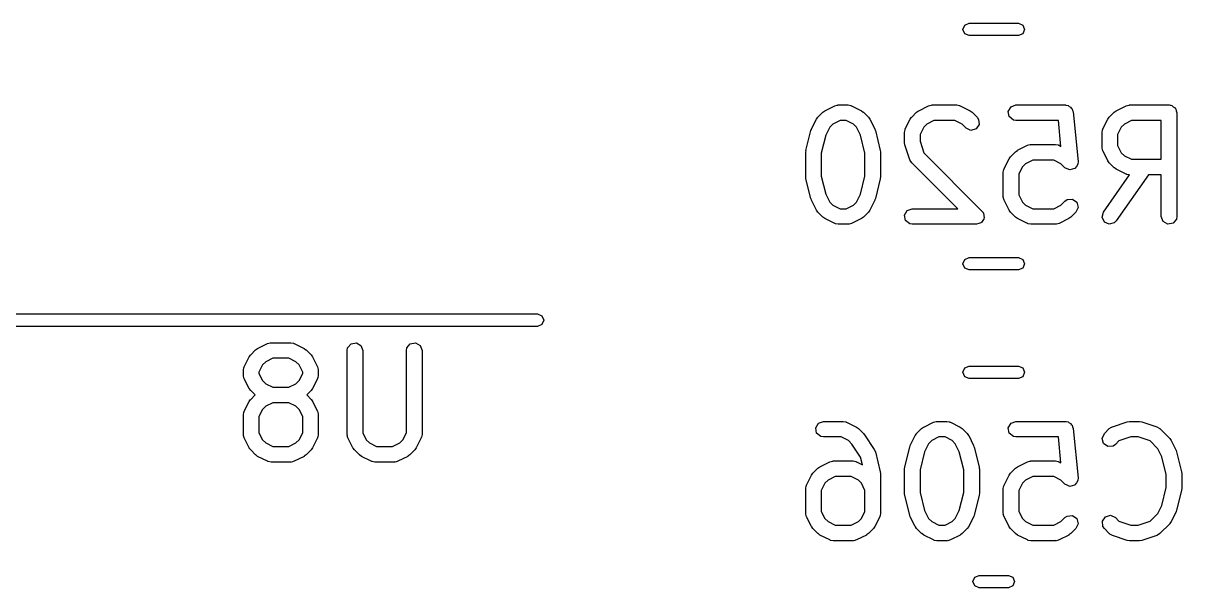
# Model space of a CAD drawing. Extents: x 109 to 192, y -153 to -42.
# Drawn here: x 140.76 to 151.93, y -121.22 to -115.78 of the extents above; entities that cross this region are included whole.
import ezdxf

# ---------------------------------------------------------------- set-up
doc = ezdxf.new("R2010")
doc.units = 0
doc.layers.add('BLACK', color=7, linetype='CONTINUOUS')

msp = doc.modelspace()

# ---------------------------------------------------------------- linework, layer by layer
at = {"layer": 'BLACK', "linetype": 'CONTINUOUS'}
for p, q in [((149.817, -115.838), (149.834, -115.796)), ((149.834, -115.881), (149.817, -115.838)), ((149.834, -115.796), (149.877, -115.778)), ((149.877, -115.778), (150.351, -115.778)), ((150.351, -115.778), (150.394, -115.796)), ((150.394, -115.796), (150.411, -115.838)), ((150.411, -115.838), (150.394, -115.881)), ((149.877, -115.898), (149.834, -115.881)), ((150.351, -115.898), (149.877, -115.898)), ((150.394, -115.881), (150.351, -115.898)), ((148.466, -116.635), (148.484, -116.622)), ((148.484, -116.622), (148.485, -116.621)), ((148.485, -116.621), (148.58, -116.573)), ((148.58, -116.573), (148.605, -116.566)), ((148.605, -116.566), (148.61, -116.567)), ((148.61, -116.567), (148.614, -116.565)), ((148.614, -116.565), (148.709, -116.565)), ((148.709, -116.565), (148.735, -116.57)), ((148.735, -116.57), (148.738, -116.573)), ((148.738, -116.573), (148.743, -116.573)), ((148.743, -116.573), (148.838, -116.621)), ((148.838, -116.621), (148.856, -116.634)), ((149.37, -116.635), (149.389, -116.622)), ((149.389, -116.622), (149.39, -116.621)), ((149.39, -116.621), (149.485, -116.573)), ((149.485, -116.573), (149.51, -116.566)), ((149.51, -116.566), (149.515, -116.567)), ((149.515, -116.567), (149.519, -116.565)), ((149.519, -116.565), (149.757, -116.565)), ((149.757, -116.565), (149.783, -116.57)), ((149.783, -116.57), (149.786, -116.573)), ((149.786, -116.573), (149.79, -116.573)), ((149.79, -116.573), (149.886, -116.621)), ((149.886, -116.621), (149.904, -116.634)), ((150.254, -116.627), (150.28, -116.583)), ((150.263, -116.678), (150.254, -116.627)), ((150.28, -116.583), (150.328, -116.565)), ((150.328, -116.565), (150.804, -116.565)), ((150.804, -116.565), (150.808, -116.566)), ((150.808, -116.566), (150.81, -116.566)), ((150.81, -116.566), (150.813, -116.567)), ((150.813, -116.567), (150.83, -116.57)), ((150.83, -116.57), (150.842, -116.58)), ((150.842, -116.58), (150.857, -116.587)), ((150.857, -116.587), (150.861, -116.596)), ((150.861, -116.596), (150.869, -116.603)), ((150.869, -116.603), (150.872, -116.619)), ((150.872, -116.619), (150.879, -116.633)), ((151.275, -116.635), (151.294, -116.622)), ((151.294, -116.622), (151.295, -116.621)), ((151.295, -116.621), (151.39, -116.573)), ((151.39, -116.573), (151.415, -116.566)), ((151.415, -116.566), (151.419, -116.567)), ((151.419, -116.567), (151.424, -116.565)), ((151.424, -116.565), (151.804, -116.565)), ((151.804, -116.565), (151.814, -116.567)), ((151.814, -116.567), (151.817, -116.567)), ((151.817, -116.567), (151.82, -116.568)), ((151.82, -116.568), (151.83, -116.57)), ((151.83, -116.57), (151.845, -116.582)), ((151.845, -116.582), (151.862, -116.592)), ((151.862, -116.592), (151.864, -116.599)), ((151.864, -116.599), (151.869, -116.603)), ((151.869, -116.603), (151.873, -116.622)), ((151.873, -116.622), (151.879, -116.64)), ((148.356, -116.797), (148.404, -116.702)), ((148.404, -116.702), (148.417, -116.684)), ((148.417, -116.684), (148.418, -116.683)), ((148.418, -116.683), (148.466, -116.635)), ((148.632, -116.715), (148.563, -116.75)), ((148.692, -116.715), (148.632, -116.715)), ((148.76, -116.75), (148.692, -116.715)), ((148.856, -116.634), (148.858, -116.635)), ((148.858, -116.635), (148.905, -116.683)), ((148.905, -116.683), (148.918, -116.701)), ((148.918, -116.701), (148.919, -116.702)), ((148.919, -116.702), (148.967, -116.797)), ((149.261, -116.797), (149.309, -116.702)), ((149.309, -116.702), (149.322, -116.684)), ((149.322, -116.684), (149.323, -116.683)), ((149.323, -116.683), (149.37, -116.635)), ((149.536, -116.715), (149.468, -116.75)), ((149.739, -116.715), (149.536, -116.715)), ((149.808, -116.75), (149.739, -116.715)), ((149.904, -116.634), (149.905, -116.635)), ((149.905, -116.635), (149.953, -116.683)), ((149.953, -116.683), (149.968, -116.704)), ((149.968, -116.704), (149.972, -116.755)), ((150.303, -116.711), (150.263, -116.678)), ((150.328, -116.715), (150.303, -116.711)), ((150.737, -116.715), (150.328, -116.715)), ((150.761, -116.964), (150.737, -116.715)), ((150.879, -116.633), (150.927, -117.109)), ((151.166, -116.797), (151.214, -116.702)), ((151.214, -116.702), (151.227, -116.684)), ((151.227, -116.684), (151.228, -116.683)), ((151.228, -116.683), (151.275, -116.635)), ((151.441, -116.715), (151.373, -116.75)), ((151.729, -116.715), (151.441, -116.715)), ((151.729, -117.089), (151.729, -116.715)), ((151.879, -116.64), (151.879, -117.64)), ((148.303, -117.003), (148.351, -116.813)), ((148.351, -116.813), (148.356, -116.801)), ((148.356, -116.801), (148.356, -116.797)), ((148.533, -116.78), (148.494, -116.857)), ((148.563, -116.75), (148.533, -116.78)), ((148.79, -116.78), (148.76, -116.75)), ((148.829, -116.857), (148.79, -116.78)), ((148.967, -116.797), (148.97, -116.81)), ((148.97, -116.81), (148.972, -116.813)), ((148.972, -116.813), (149.02, -117.003)), ((149.253, -116.831), (149.258, -116.805)), ((149.253, -116.926), (149.253, -116.831)), ((149.258, -116.805), (149.261, -116.802)), ((149.261, -116.802), (149.261, -116.797)), ((149.438, -116.78), (149.403, -116.849)), ((149.403, -116.849), (149.403, -116.914)), ((149.468, -116.75), (149.438, -116.78)), ((149.847, -116.789), (149.808, -116.75)), ((149.893, -116.81), (149.847, -116.789)), ((149.943, -116.797), (149.893, -116.81)), ((149.972, -116.755), (149.943, -116.797)), ((151.158, -116.831), (151.163, -116.805)), ((151.158, -116.974), (151.158, -116.831)), ((151.163, -116.805), (151.165, -116.802)), ((151.165, -116.802), (151.166, -116.797)), ((151.342, -116.78), (151.308, -116.849)), ((151.308, -116.849), (151.308, -116.956)), ((151.373, -116.75), (151.342, -116.78)), ((148.494, -116.857), (148.451, -117.031)), ((148.872, -117.031), (148.829, -116.857)), ((149.254, -116.928), (149.253, -116.926)), ((149.257, -116.95), (149.254, -116.928)), ((149.305, -117.093), (149.257, -116.95)), ((149.403, -116.914), (149.441, -117.028)), ((150.342, -117.002), (150.438, -116.954)), ((150.438, -116.954), (150.463, -116.947)), ((150.463, -116.947), (150.467, -116.948)), ((150.467, -116.948), (150.471, -116.946)), ((150.471, -116.946), (150.709, -116.946)), ((150.709, -116.946), (150.735, -116.951)), ((150.735, -116.951), (150.738, -116.954)), ((150.738, -116.954), (150.743, -116.954)), ((150.743, -116.954), (150.761, -116.964)), ((151.308, -116.956), (151.342, -117.025)), ((148.301, -117.021), (148.304, -117.007)), ((148.301, -117.259), (148.301, -117.021)), ((148.304, -117.007), (148.303, -117.003)), ((148.451, -117.031), (148.451, -117.25)), ((148.872, -117.25), (148.872, -117.031)), ((149.02, -117.003), (149.021, -117.018)), ((149.021, -117.018), (149.022, -117.021)), ((149.022, -117.021), (149.022, -117.259)), ((149.441, -117.028), (150, -117.587)), ((150.261, -117.083), (150.275, -117.065)), ((150.275, -117.064), (150.323, -117.016)), ((150.275, -117.065), (150.275, -117.064)), ((150.323, -117.016), (150.341, -117.003)), ((150.341, -117.003), (150.342, -117.002)), ((151.16, -116.978), (151.158, -116.974)), ((151.159, -116.982), (151.16, -116.978)), ((151.166, -117.007), (151.159, -116.982)), ((151.214, -117.102), (151.166, -117.007)), ((151.342, -117.025), (151.373, -117.055)), ((151.373, -117.055), (151.441, -117.089)), ((149.308, -117.096), (149.305, -117.093)), ((149.308, -117.101), (149.308, -117.096)), ((149.323, -117.122), (149.308, -117.101)), ((149.766, -117.565), (149.323, -117.122)), ((150.206, -117.212), (150.21, -117.186)), ((150.21, -117.186), (150.213, -117.183)), ((150.213, -117.183), (150.214, -117.178)), ((150.214, -117.178), (150.261, -117.083)), ((150.39, -117.161), (150.356, -117.23)), ((150.42, -117.131), (150.39, -117.161)), ((150.489, -117.096), (150.42, -117.131)), ((150.692, -117.096), (150.489, -117.096)), ((150.76, -117.131), (150.692, -117.096)), ((150.799, -117.17), (150.76, -117.131)), ((150.8, -117.17), (150.799, -117.17)), ((150.823, -117.181), (150.8, -117.17)), ((150.8, -117.17), (150.8, -117.17)), ((150.846, -117.191), (150.823, -117.181)), ((150.871, -117.185), (150.846, -117.191)), ((150.895, -117.178), (150.871, -117.185)), ((150.896, -117.177), (150.895, -117.178)), ((150.895, -117.178), (150.895, -117.178)), ((150.91, -117.157), (150.896, -117.177)), ((150.925, -117.136), (150.91, -117.157)), ((150.925, -117.135), (150.924, -117.135)), ((150.924, -117.135), (150.925, -117.136)), ((150.927, -117.109), (150.925, -117.135)), ((151.215, -117.104), (151.214, -117.102)), ((151.228, -117.122), (151.215, -117.104)), ((151.275, -117.17), (151.228, -117.122)), ((151.277, -117.17), (151.275, -117.17)), ((151.295, -117.184), (151.277, -117.17)), ((151.39, -117.231), (151.295, -117.184)), ((151.441, -117.089), (151.729, -117.089)), ((148.302, -117.263), (148.301, -117.259)), ((148.303, -117.278), (148.302, -117.263)), ((148.351, -117.468), (148.303, -117.278)), ((148.451, -117.25), (148.494, -117.424)), ((148.829, -117.424), (148.872, -117.25)), ((149.02, -117.278), (148.972, -117.468)), ((149.022, -117.259), (149.02, -117.274)), ((149.02, -117.274), (149.02, -117.278)), ((150.206, -117.45), (150.206, -117.212)), ((150.356, -117.23), (150.356, -117.432)), ((150.846, -117.191), (150.846, -117.191)), ((150.846, -117.191), (150.846, -117.191)), ((151.172, -117.597), (151.422, -117.239)), ((151.605, -117.239), (151.294, -117.683)), ((151.394, -117.232), (151.39, -117.231)), ((151.398, -117.235), (151.394, -117.232)), ((151.422, -117.239), (151.398, -117.235)), ((151.729, -117.239), (151.605, -117.239)), ((151.729, -117.64), (151.729, -117.239)), ((148.353, -117.471), (148.351, -117.468)), ((148.356, -117.483), (148.353, -117.471)), ((148.404, -117.579), (148.356, -117.483)), ((148.494, -117.424), (148.533, -117.501)), ((148.533, -117.501), (148.563, -117.531)), ((148.76, -117.531), (148.79, -117.501)), ((148.79, -117.501), (148.829, -117.424)), ((148.967, -117.483), (148.919, -117.579)), ((148.972, -117.468), (148.967, -117.48)), ((148.967, -117.48), (148.967, -117.483)), ((150.207, -117.454), (150.206, -117.45)), ((150.206, -117.458), (150.207, -117.454)), ((150.214, -117.483), (150.206, -117.458)), ((150.261, -117.579), (150.214, -117.483)), ((150.356, -117.432), (150.39, -117.501)), ((150.39, -117.501), (150.42, -117.531)), ((150.76, -117.531), (150.799, -117.492)), ((150.799, -117.492), (150.82, -117.477)), ((150.82, -117.477), (150.872, -117.473)), ((150.872, -117.473), (150.914, -117.502)), ((150.914, -117.502), (150.927, -117.552)), ((148.405, -117.58), (148.404, -117.579)), ((148.418, -117.598), (148.405, -117.58)), ((148.466, -117.646), (148.418, -117.598)), ((148.563, -117.531), (148.632, -117.565)), ((148.632, -117.565), (148.692, -117.565)), ((148.692, -117.565), (148.76, -117.531)), ((148.905, -117.598), (148.858, -117.646)), ((148.906, -117.597), (148.905, -117.598)), ((148.919, -117.579), (148.906, -117.597)), ((149.254, -117.627), (149.28, -117.583)), ((149.263, -117.678), (149.254, -117.627)), ((149.28, -117.583), (149.328, -117.565)), ((149.328, -117.565), (149.766, -117.565)), ((150, -117.587), (150.01, -117.601)), ((150.01, -117.601), (150.012, -117.603)), ((150.012, -117.603), (150.013, -117.605)), ((150.013, -117.605), (150.015, -117.609)), ((150.015, -117.609), (150.017, -117.631)), ((150.017, -117.631), (150.021, -117.653)), ((150.262, -117.58), (150.261, -117.579)), ((150.275, -117.598), (150.262, -117.58)), ((150.323, -117.646), (150.275, -117.598)), ((150.42, -117.531), (150.489, -117.565)), ((150.489, -117.565), (150.692, -117.565)), ((150.692, -117.565), (150.76, -117.531)), ((150.905, -117.598), (150.858, -117.646)), ((150.927, -117.552), (150.905, -117.598)), ((151.158, -117.647), (151.172, -117.597)), ((148.467, -117.646), (148.466, -117.646)), ((148.485, -117.66), (148.467, -117.646)), ((148.58, -117.707), (148.485, -117.66)), ((148.585, -117.708), (148.58, -117.707)), ((148.588, -117.711), (148.585, -117.708)), ((148.614, -117.715), (148.588, -117.711)), ((148.709, -117.715), (148.614, -117.715)), ((148.713, -117.714), (148.709, -117.715)), ((148.718, -117.715), (148.713, -117.714)), ((148.743, -117.707), (148.718, -117.715)), ((148.838, -117.66), (148.743, -117.707)), ((148.839, -117.659), (148.838, -117.66)), ((148.858, -117.646), (148.839, -117.659)), ((149.303, -117.711), (149.263, -117.678)), ((149.328, -117.715), (149.303, -117.711)), ((149.947, -117.715), (149.328, -117.715)), ((149.969, -117.708), (149.947, -117.715)), ((149.99, -117.702), (149.969, -117.708)), ((149.992, -117.699), (149.99, -117.702)), ((149.996, -117.698), (149.992, -117.699)), ((150.007, -117.678), (149.996, -117.698)), ((150.02, -117.66), (150.007, -117.678)), ((150.021, -117.653), (150.019, -117.656)), ((150.019, -117.656), (150.02, -117.66)), ((150.324, -117.646), (150.323, -117.646)), ((150.342, -117.66), (150.324, -117.646)), ((150.438, -117.707), (150.342, -117.66)), ((150.442, -117.708), (150.438, -117.707)), ((150.445, -117.711), (150.442, -117.708)), ((150.471, -117.715), (150.445, -117.711)), ((150.709, -117.715), (150.471, -117.715)), ((150.713, -117.714), (150.709, -117.715)), ((150.718, -117.715), (150.713, -117.714)), ((150.743, -117.707), (150.718, -117.715)), ((150.838, -117.66), (150.743, -117.707)), ((150.839, -117.659), (150.838, -117.66)), ((150.858, -117.646), (150.839, -117.659)), ((151.18, -117.693), (151.158, -117.647)), ((151.227, -117.715), (151.18, -117.693)), ((151.276, -117.702), (151.227, -117.715)), ((151.294, -117.683), (151.276, -117.702)), ((151.747, -117.689), (151.729, -117.64)), ((151.791, -117.714), (151.747, -117.689)), ((151.842, -117.705), (151.791, -117.714)), ((151.875, -117.666), (151.842, -117.705)), ((151.879, -117.64), (151.875, -117.666)), ((149.817, -118.096), (149.834, -118.053)), ((149.834, -118.053), (149.877, -118.035)), ((149.877, -118.035), (150.351, -118.035)), ((150.351, -118.035), (150.394, -118.053)), ((150.394, -118.053), (150.411, -118.096)), ((149.834, -118.138), (149.817, -118.096)), ((149.877, -118.155), (149.834, -118.138)), ((150.351, -118.155), (149.877, -118.155)), ((150.394, -118.138), (150.351, -118.155)), ((150.411, -118.096), (150.394, -118.138)), ((140.314, -118.578), (145.714, -118.578)), ((145.714, -118.578), (145.756, -118.596)), ((145.756, -118.596), (145.774, -118.638)), ((145.774, -118.638), (145.756, -118.68)), ((145.714, -118.698), (140.314, -118.698)), ((145.756, -118.68), (145.714, -118.698)), ((143.016, -118.911), (143.111, -118.863)), ((143.111, -118.863), (143.136, -118.856)), ((143.136, -118.856), (143.141, -118.857)), ((143.141, -118.857), (143.145, -118.855)), ((143.145, -118.855), (143.335, -118.855)), ((143.335, -118.855), (143.361, -118.86)), ((143.361, -118.86), (143.365, -118.863)), ((143.365, -118.863), (143.369, -118.863)), ((143.369, -118.863), (143.464, -118.911)), ((143.917, -118.865), (143.968, -118.857)), ((143.968, -118.857), (144.012, -118.882)), ((144.488, -118.865), (144.539, -118.857)), ((144.539, -118.857), (144.583, -118.882)), ((142.935, -118.992), (142.948, -118.974)), ((142.948, -118.974), (142.949, -118.973)), ((142.949, -118.973), (142.997, -118.925)), ((142.997, -118.925), (143.015, -118.912)), ((143.015, -118.912), (143.016, -118.911)), ((143.464, -118.911), (143.482, -118.924)), ((143.482, -118.924), (143.484, -118.925)), ((143.484, -118.925), (143.531, -118.973)), ((143.531, -118.973), (143.544, -118.991)), ((143.879, -118.93), (143.884, -118.905)), ((143.879, -119.74), (143.879, -118.93)), ((143.884, -118.905), (143.917, -118.865)), ((144.012, -118.882), (144.029, -118.93)), ((144.029, -118.93), (144.029, -119.722)), ((144.451, -118.93), (144.455, -118.905)), ((144.451, -119.722), (144.451, -118.93)), ((144.455, -118.905), (144.488, -118.865)), ((144.583, -118.882), (144.601, -118.93)), ((144.601, -118.93), (144.601, -119.74)), ((142.887, -119.087), (142.935, -118.992)), ((142.887, -119.092), (142.887, -119.087)), ((143.064, -119.07), (143.029, -119.139)), ((143.094, -119.04), (143.064, -119.07)), ((143.163, -119.005), (143.094, -119.04)), ((143.318, -119.005), (143.163, -119.005)), ((143.386, -119.04), (143.318, -119.005)), ((143.417, -119.07), (143.386, -119.04)), ((143.451, -119.139), (143.417, -119.07)), ((143.544, -118.991), (143.545, -118.992)), ((143.545, -118.992), (143.593, -119.087)), ((143.593, -119.087), (143.6, -119.112)), ((149.834, -119.098), (149.877, -119.081)), ((149.877, -119.081), (150.351, -119.081)), ((150.351, -119.081), (150.394, -119.098)), ((142.879, -119.121), (142.884, -119.095)), ((142.879, -119.168), (142.879, -119.121)), ((142.881, -119.173), (142.879, -119.168)), ((142.88, -119.177), (142.881, -119.173)), ((142.887, -119.202), (142.88, -119.177)), ((142.884, -119.095), (142.887, -119.092)), ((143.029, -119.139), (143.029, -119.151)), ((143.029, -119.151), (143.064, -119.219)), ((143.417, -119.219), (143.451, -119.151)), ((143.451, -119.151), (143.451, -119.139)), ((143.596, -119.194), (143.593, -119.198)), ((143.593, -119.198), (143.593, -119.202)), ((143.601, -119.168), (143.596, -119.194)), ((143.6, -119.112), (143.599, -119.117)), ((143.599, -119.117), (143.601, -119.121)), ((143.601, -119.121), (143.601, -119.168)), ((149.817, -119.14), (149.834, -119.098)), ((149.834, -119.183), (149.817, -119.14)), ((149.877, -119.2), (149.834, -119.183)), ((150.394, -119.183), (150.351, -119.2)), ((150.394, -119.098), (150.411, -119.14)), ((150.411, -119.14), (150.394, -119.183)), ((142.935, -119.297), (142.887, -119.202)), ((142.936, -119.298), (142.935, -119.297)), ((142.949, -119.317), (142.936, -119.298)), ((143.064, -119.219), (143.094, -119.25)), ((143.094, -119.25), (143.163, -119.284)), ((143.163, -119.284), (143.318, -119.284)), ((143.318, -119.284), (143.386, -119.25)), ((143.386, -119.25), (143.417, -119.219)), ((143.545, -119.297), (143.532, -119.315)), ((143.593, -119.202), (143.545, -119.297)), ((150.351, -119.2), (149.877, -119.2)), ((142.887, -119.516), (142.935, -119.421)), ((142.935, -119.421), (142.948, -119.403)), ((142.948, -119.403), (142.949, -119.401)), ((142.991, -119.359), (142.949, -119.317)), ((142.949, -119.401), (142.991, -119.359)), ((143.531, -119.317), (143.489, -119.359)), ((143.489, -119.359), (143.531, -119.401)), ((143.532, -119.315), (143.531, -119.317)), ((143.531, -119.401), (143.544, -119.42)), ((143.544, -119.42), (143.545, -119.421)), ((143.545, -119.421), (143.593, -119.516)), ((142.879, -119.549), (142.884, -119.524)), ((142.884, -119.524), (142.887, -119.52)), ((142.887, -119.52), (142.887, -119.516)), ((143.064, -119.499), (143.029, -119.567)), ((143.094, -119.468), (143.064, -119.499)), ((143.163, -119.434), (143.094, -119.468)), ((143.318, -119.434), (143.163, -119.434)), ((143.386, -119.468), (143.318, -119.434)), ((143.417, -119.499), (143.386, -119.468)), ((143.451, -119.567), (143.417, -119.499)), ((143.593, -119.516), (143.6, -119.541)), ((142.879, -119.74), (142.879, -119.549)), ((143.029, -119.567), (143.029, -119.722)), ((143.451, -119.722), (143.451, -119.567)), ((143.6, -119.541), (143.599, -119.545)), ((143.599, -119.545), (143.601, -119.549)), ((143.601, -119.549), (143.601, -119.74)), ((148.397, -119.675), (148.423, -119.631)), ((148.423, -119.631), (148.471, -119.613)), ((148.471, -119.613), (148.662, -119.613)), ((148.662, -119.613), (148.687, -119.618)), ((148.687, -119.618), (148.691, -119.621)), ((148.691, -119.621), (148.695, -119.621)), ((148.695, -119.621), (148.79, -119.669)), ((149.438, -119.669), (149.533, -119.621)), ((149.533, -119.621), (149.558, -119.614)), ((149.558, -119.614), (149.562, -119.615)), ((149.562, -119.615), (149.566, -119.613)), ((149.566, -119.613), (149.662, -119.613)), ((149.662, -119.613), (149.687, -119.618)), ((149.687, -119.618), (149.691, -119.621)), ((149.691, -119.621), (149.695, -119.621)), ((149.695, -119.621), (149.79, -119.669)), ((150.254, -119.675), (150.28, -119.631)), ((150.28, -119.631), (150.328, -119.613)), ((150.328, -119.613), (150.804, -119.613)), ((150.804, -119.613), (150.808, -119.614)), ((150.808, -119.614), (150.81, -119.614)), ((150.81, -119.614), (150.813, -119.615)), ((150.813, -119.615), (150.83, -119.618)), ((150.83, -119.618), (150.842, -119.628)), ((150.842, -119.628), (150.857, -119.635)), ((150.857, -119.635), (150.861, -119.644)), ((150.861, -119.644), (150.869, -119.651)), ((151.257, -119.665), (151.4, -119.617)), ((151.4, -119.617), (151.422, -119.614)), ((151.422, -119.614), (151.424, -119.613)), ((151.424, -119.613), (151.519, -119.613)), ((151.519, -119.613), (151.541, -119.617)), ((151.541, -119.617), (151.542, -119.617)), ((151.542, -119.617), (151.685, -119.665)), ((142.881, -119.744), (142.879, -119.74)), ((142.88, -119.748), (142.881, -119.744)), ((142.887, -119.773), (142.88, -119.748)), ((143.029, -119.722), (143.064, -119.791)), ((143.417, -119.791), (143.451, -119.722)), ((143.601, -119.74), (143.596, -119.766)), ((143.881, -119.744), (143.879, -119.74)), ((143.88, -119.748), (143.881, -119.744)), ((143.887, -119.773), (143.88, -119.748)), ((144.029, -119.722), (144.064, -119.791)), ((144.417, -119.791), (144.451, -119.722)), ((144.601, -119.74), (144.596, -119.766)), ((148.406, -119.726), (148.397, -119.675)), ((148.445, -119.759), (148.406, -119.726)), ((148.79, -119.669), (148.808, -119.682)), ((148.808, -119.682), (148.81, -119.683)), ((148.81, -119.683), (148.858, -119.731)), ((148.858, -119.731), (148.864, -119.74)), ((148.864, -119.74), (148.867, -119.742)), ((148.867, -119.742), (148.962, -119.885)), ((149.309, -119.845), (149.356, -119.75)), ((149.356, -119.75), (149.37, -119.732)), ((149.37, -119.731), (149.418, -119.683)), ((149.37, -119.732), (149.37, -119.731)), ((149.418, -119.683), (149.436, -119.67)), ((149.436, -119.67), (149.438, -119.669)), ((149.79, -119.669), (149.808, -119.682)), ((149.808, -119.682), (149.81, -119.683)), ((149.81, -119.683), (149.858, -119.731)), ((149.858, -119.731), (149.87, -119.749)), ((149.87, -119.749), (149.872, -119.75)), ((149.872, -119.75), (149.919, -119.845)), ((150.263, -119.726), (150.254, -119.675)), ((150.303, -119.759), (150.263, -119.726)), ((150.869, -119.651), (150.872, -119.667)), ((150.872, -119.667), (150.879, -119.681)), ((150.879, -119.681), (150.927, -120.157)), ((151.158, -119.777), (151.18, -119.731)), ((151.18, -119.731), (151.228, -119.683)), ((151.228, -119.683), (151.249, -119.668)), ((151.249, -119.668), (151.253, -119.668)), ((151.253, -119.668), (151.257, -119.665)), ((151.685, -119.665), (151.708, -119.677)), ((151.708, -119.677), (151.711, -119.681)), ((151.711, -119.681), (151.715, -119.683)), ((151.715, -119.683), (151.81, -119.778)), ((142.935, -119.869), (142.887, -119.773)), ((142.936, -119.87), (142.935, -119.869)), ((142.949, -119.888), (142.936, -119.87)), ((143.064, -119.791), (143.094, -119.821)), ((143.094, -119.821), (143.163, -119.855)), ((143.163, -119.855), (143.318, -119.855)), ((143.318, -119.855), (143.386, -119.821)), ((143.386, -119.821), (143.417, -119.791)), ((143.545, -119.869), (143.532, -119.887)), ((143.593, -119.773), (143.545, -119.869)), ((143.596, -119.766), (143.593, -119.769)), ((143.593, -119.769), (143.593, -119.773)), ((143.935, -119.869), (143.887, -119.773)), ((143.936, -119.87), (143.935, -119.869)), ((143.949, -119.888), (143.936, -119.87)), ((144.064, -119.791), (144.094, -119.821)), ((144.094, -119.821), (144.163, -119.855)), ((144.163, -119.855), (144.318, -119.855)), ((144.318, -119.855), (144.386, -119.821)), ((144.386, -119.821), (144.417, -119.791)), ((144.545, -119.869), (144.532, -119.887)), ((144.593, -119.773), (144.545, -119.869)), ((144.596, -119.766), (144.593, -119.769)), ((144.593, -119.769), (144.593, -119.773)), ((148.471, -119.763), (148.445, -119.759)), ((148.644, -119.763), (148.471, -119.763)), ((148.712, -119.798), (148.644, -119.763)), ((148.746, -119.831), (148.712, -119.798)), ((148.83, -119.957), (148.746, -119.831)), ((149.256, -120.051), (149.303, -119.861)), ((149.303, -119.861), (149.308, -119.849)), ((149.308, -119.849), (149.309, -119.845)), ((149.485, -119.828), (149.447, -119.905)), ((149.516, -119.798), (149.485, -119.828)), ((149.584, -119.763), (149.516, -119.798)), ((149.644, -119.763), (149.584, -119.763)), ((149.712, -119.798), (149.644, -119.763)), ((149.743, -119.828), (149.712, -119.798)), ((149.781, -119.905), (149.743, -119.828)), ((149.919, -119.845), (149.923, -119.858)), ((149.923, -119.858), (149.925, -119.861)), ((149.925, -119.861), (149.972, -120.051)), ((150.328, -119.763), (150.303, -119.759)), ((150.737, -119.763), (150.328, -119.763)), ((150.761, -120.012), (150.737, -119.763)), ((151.172, -119.827), (151.158, -119.777)), ((151.214, -119.856), (151.172, -119.827)), ((151.265, -119.852), (151.214, -119.856)), ((151.286, -119.837), (151.265, -119.852)), ((151.321, -119.802), (151.286, -119.837)), ((151.436, -119.763), (151.321, -119.802)), ((151.507, -119.763), (151.436, -119.763)), ((151.621, -119.802), (151.507, -119.763)), ((151.695, -119.876), (151.621, -119.802)), ((151.81, -119.778), (151.823, -119.797)), ((151.823, -119.797), (151.824, -119.798)), ((151.824, -119.798), (151.872, -119.893)), ((142.997, -119.936), (142.949, -119.888)), ((142.998, -119.936), (142.997, -119.936)), ((143.016, -119.95), (142.998, -119.936)), ((143.111, -119.997), (143.016, -119.95)), ((143.464, -119.95), (143.369, -119.997)), ((143.465, -119.949), (143.464, -119.95)), ((143.484, -119.936), (143.465, -119.949)), ((143.531, -119.888), (143.484, -119.936)), ((143.532, -119.887), (143.531, -119.888)), ((143.997, -119.936), (143.949, -119.888)), ((143.998, -119.936), (143.997, -119.936)), ((144.016, -119.95), (143.998, -119.936)), ((144.111, -119.997), (144.016, -119.95)), ((144.464, -119.95), (144.369, -119.997)), ((144.465, -119.949), (144.464, -119.95)), ((144.484, -119.936), (144.465, -119.949)), ((144.531, -119.888), (144.484, -119.936)), ((144.532, -119.887), (144.531, -119.888)), ((148.849, -120.031), (148.83, -119.957)), ((148.962, -119.885), (148.972, -119.908)), ((148.972, -119.908), (148.972, -119.908)), ((148.972, -119.908), (149.02, -120.099)), ((149.447, -119.905), (149.403, -120.079)), ((149.825, -120.079), (149.781, -119.905)), ((151.734, -119.953), (151.695, -119.876)), ((151.777, -120.126), (151.734, -119.953)), ((151.872, -119.893), (151.875, -119.905)), ((151.875, -119.905), (151.877, -119.908)), ((151.877, -119.908), (151.925, -120.099)), ((143.116, -119.998), (143.111, -119.997)), ((143.119, -120.001), (143.116, -119.998)), ((143.145, -120.005), (143.119, -120.001)), ((143.335, -120.005), (143.145, -120.005)), ((143.34, -120.004), (143.335, -120.005)), ((143.344, -120.005), (143.34, -120.004)), ((143.369, -119.997), (143.344, -120.005)), ((144.116, -119.998), (144.111, -119.997)), ((144.119, -120.001), (144.116, -119.998)), ((144.145, -120.005), (144.119, -120.001)), ((144.335, -120.005), (144.145, -120.005)), ((144.34, -120.004), (144.335, -120.005)), ((144.344, -120.005), (144.34, -120.004)), ((144.369, -119.997), (144.344, -120.005)), ((148.37, -120.112), (148.418, -120.064)), ((148.418, -120.064), (148.436, -120.051)), ((148.436, -120.051), (148.438, -120.05)), ((148.438, -120.05), (148.533, -120.002)), ((148.533, -120.002), (148.558, -119.995)), ((148.558, -119.995), (148.562, -119.996)), ((148.562, -119.996), (148.566, -119.994)), ((148.566, -119.994), (148.757, -119.994)), ((148.757, -119.994), (148.783, -119.999)), ((148.783, -119.999), (148.786, -120.002)), ((148.786, -120.002), (148.79, -120.002)), ((148.79, -120.002), (148.849, -120.031)), ((149.253, -120.069), (149.256, -120.055)), ((149.253, -120.307), (149.253, -120.069)), ((149.256, -120.055), (149.256, -120.051)), ((149.403, -120.079), (149.403, -120.298)), ((149.825, -120.298), (149.825, -120.079)), ((149.972, -120.051), (149.974, -120.066)), ((149.974, -120.066), (149.975, -120.069)), ((149.975, -120.069), (149.975, -120.307)), ((150.275, -120.112), (150.323, -120.064)), ((150.323, -120.064), (150.341, -120.051)), ((150.341, -120.051), (150.342, -120.05)), ((150.342, -120.05), (150.438, -120.002)), ((150.438, -120.002), (150.463, -119.995)), ((150.463, -119.995), (150.467, -119.996)), ((150.467, -119.996), (150.471, -119.994)), ((150.471, -119.994), (150.709, -119.994)), ((150.709, -119.994), (150.735, -119.999)), ((150.735, -119.999), (150.738, -120.002)), ((150.738, -120.002), (150.743, -120.002)), ((150.743, -120.002), (150.761, -120.012)), ((148.309, -120.226), (148.356, -120.131)), ((148.356, -120.131), (148.37, -120.113)), ((148.37, -120.113), (148.37, -120.112)), ((148.516, -120.179), (148.485, -120.209)), ((148.584, -120.144), (148.516, -120.179)), ((148.739, -120.144), (148.584, -120.144)), ((148.808, -120.179), (148.739, -120.144)), ((148.838, -120.209), (148.808, -120.179)), ((149.02, -120.099), (149.021, -120.114)), ((149.021, -120.114), (149.022, -120.117)), ((149.022, -120.117), (149.022, -120.498)), ((150.214, -120.226), (150.261, -120.131)), ((150.261, -120.131), (150.275, -120.113)), ((150.275, -120.113), (150.275, -120.112)), ((150.42, -120.179), (150.39, -120.209)), ((150.489, -120.144), (150.42, -120.179)), ((150.692, -120.144), (150.489, -120.144)), ((150.76, -120.179), (150.692, -120.144)), ((150.799, -120.218), (150.76, -120.179)), ((150.91, -120.205), (150.896, -120.225)), ((150.925, -120.184), (150.91, -120.205)), ((150.925, -120.183), (150.924, -120.183)), ((150.924, -120.183), (150.925, -120.184)), ((150.927, -120.157), (150.925, -120.183)), ((151.777, -120.251), (151.777, -120.126)), ((151.925, -120.099), (151.926, -120.114)), ((151.926, -120.114), (151.927, -120.117)), ((151.927, -120.117), (151.927, -120.26)), ((148.301, -120.26), (148.305, -120.234)), ((148.301, -120.498), (148.301, -120.26)), ((148.305, -120.234), (148.308, -120.231)), ((148.308, -120.231), (148.309, -120.226)), ((148.485, -120.209), (148.451, -120.278)), ((148.451, -120.278), (148.451, -120.48)), ((148.872, -120.278), (148.838, -120.209)), ((148.872, -120.48), (148.872, -120.278)), ((149.254, -120.311), (149.253, -120.307)), ((149.256, -120.326), (149.254, -120.311)), ((149.403, -120.298), (149.447, -120.472)), ((149.781, -120.472), (149.825, -120.298)), ((149.975, -120.307), (149.972, -120.322)), ((150.206, -120.26), (150.21, -120.234)), ((150.206, -120.498), (150.206, -120.26)), ((150.21, -120.234), (150.213, -120.231)), ((150.213, -120.231), (150.214, -120.226)), ((150.39, -120.209), (150.356, -120.278)), ((150.356, -120.278), (150.356, -120.48)), ((150.8, -120.218), (150.799, -120.218)), ((150.823, -120.229), (150.8, -120.218)), ((150.8, -120.218), (150.8, -120.218)), ((150.846, -120.239), (150.823, -120.229)), ((150.871, -120.233), (150.846, -120.239)), ((150.846, -120.239), (150.846, -120.239)), ((150.846, -120.239), (150.846, -120.239)), ((150.895, -120.226), (150.871, -120.233)), ((150.896, -120.225), (150.895, -120.226)), ((150.895, -120.226), (150.895, -120.226)), ((151.734, -120.424), (151.777, -120.251)), ((151.925, -120.278), (151.877, -120.468)), ((151.927, -120.26), (151.924, -120.275)), ((151.924, -120.275), (151.925, -120.278)), ((149.303, -120.516), (149.256, -120.326)), ((149.972, -120.326), (149.925, -120.516)), ((149.972, -120.322), (149.972, -120.326)), ((151.695, -120.501), (151.734, -120.424)), ((148.302, -120.502), (148.301, -120.498)), ((148.301, -120.506), (148.302, -120.502)), ((148.309, -120.531), (148.301, -120.506)), ((148.356, -120.627), (148.309, -120.531)), ((148.451, -120.48), (148.485, -120.549)), ((148.838, -120.549), (148.872, -120.48)), ((149.014, -120.531), (148.967, -120.627)), ((149.015, -120.527), (149.014, -120.531)), ((149.018, -120.524), (149.015, -120.527)), ((149.022, -120.498), (149.018, -120.524)), ((149.305, -120.519), (149.303, -120.516)), ((149.309, -120.531), (149.305, -120.519)), ((149.356, -120.627), (149.309, -120.531)), ((149.447, -120.472), (149.485, -120.549)), ((149.743, -120.549), (149.781, -120.472)), ((149.919, -120.531), (149.872, -120.627)), ((149.92, -120.528), (149.919, -120.531)), ((149.925, -120.516), (149.92, -120.528)), ((150.207, -120.502), (150.206, -120.498)), ((150.206, -120.506), (150.207, -120.502)), ((150.214, -120.531), (150.206, -120.506)), ((150.261, -120.627), (150.214, -120.531)), ((150.356, -120.48), (150.39, -120.549)), ((150.76, -120.579), (150.799, -120.54)), ((150.799, -120.54), (150.82, -120.525)), ((150.82, -120.525), (150.872, -120.521)), ((150.872, -120.521), (150.914, -120.55)), ((151.161, -120.574), (151.19, -120.532)), ((151.19, -120.532), (151.24, -120.518)), ((151.24, -120.518), (151.286, -120.54)), ((151.286, -120.54), (151.321, -120.575)), ((151.621, -120.575), (151.695, -120.501)), ((151.872, -120.484), (151.824, -120.579)), ((151.877, -120.468), (151.872, -120.48)), ((151.872, -120.48), (151.872, -120.484)), ((148.358, -120.628), (148.356, -120.627)), ((148.37, -120.646), (148.358, -120.628)), ((148.418, -120.694), (148.37, -120.646)), ((148.485, -120.549), (148.516, -120.579)), ((148.516, -120.579), (148.584, -120.613)), ((148.584, -120.613), (148.739, -120.613)), ((148.739, -120.613), (148.808, -120.579)), ((148.808, -120.579), (148.838, -120.549)), ((148.953, -120.646), (148.905, -120.694)), ((148.967, -120.627), (148.953, -120.645)), ((148.953, -120.645), (148.953, -120.646)), ((149.358, -120.628), (149.356, -120.627)), ((149.37, -120.646), (149.358, -120.628)), ((149.418, -120.694), (149.37, -120.646)), ((149.485, -120.549), (149.516, -120.579)), ((149.516, -120.579), (149.584, -120.613)), ((149.584, -120.613), (149.644, -120.613)), ((149.644, -120.613), (149.712, -120.579)), ((149.712, -120.579), (149.743, -120.549)), ((149.858, -120.646), (149.81, -120.694)), ((149.872, -120.627), (149.858, -120.645)), ((149.858, -120.645), (149.858, -120.646)), ((150.262, -120.628), (150.261, -120.627)), ((150.275, -120.646), (150.262, -120.628)), ((150.323, -120.694), (150.275, -120.646)), ((150.39, -120.549), (150.42, -120.579)), ((150.42, -120.579), (150.489, -120.613)), ((150.489, -120.613), (150.692, -120.613)), ((150.692, -120.613), (150.76, -120.579)), ((150.905, -120.646), (150.858, -120.694)), ((150.927, -120.6), (150.905, -120.646)), ((150.914, -120.55), (150.927, -120.6)), ((151.165, -120.625), (151.161, -120.574)), ((151.18, -120.646), (151.165, -120.625)), ((151.228, -120.694), (151.18, -120.646)), ((151.321, -120.575), (151.436, -120.613)), ((151.436, -120.613), (151.507, -120.613)), ((151.507, -120.613), (151.621, -120.575)), ((151.81, -120.599), (151.715, -120.694)), ((151.811, -120.597), (151.81, -120.599)), ((151.824, -120.579), (151.811, -120.597)), ((148.42, -120.694), (148.418, -120.694)), ((148.438, -120.708), (148.42, -120.694)), ((148.533, -120.755), (148.438, -120.708)), ((148.537, -120.756), (148.533, -120.755)), ((148.541, -120.759), (148.537, -120.756)), ((148.566, -120.763), (148.541, -120.759)), ((148.757, -120.763), (148.566, -120.763)), ((148.761, -120.762), (148.757, -120.763)), ((148.765, -120.763), (148.761, -120.762)), ((148.79, -120.755), (148.765, -120.763)), ((148.886, -120.708), (148.79, -120.755)), ((148.887, -120.707), (148.886, -120.708)), ((148.905, -120.694), (148.887, -120.707)), ((149.42, -120.694), (149.418, -120.694)), ((149.438, -120.708), (149.42, -120.694)), ((149.533, -120.755), (149.438, -120.708)), ((149.537, -120.756), (149.533, -120.755)), ((149.541, -120.759), (149.537, -120.756)), ((149.566, -120.763), (149.541, -120.759)), ((149.662, -120.763), (149.566, -120.763)), ((149.666, -120.762), (149.662, -120.763)), ((149.67, -120.763), (149.666, -120.762)), ((149.695, -120.755), (149.67, -120.763)), ((149.79, -120.708), (149.695, -120.755)), ((149.792, -120.707), (149.79, -120.708)), ((149.81, -120.694), (149.792, -120.707)), ((150.324, -120.694), (150.323, -120.694)), ((150.342, -120.708), (150.324, -120.694)), ((150.438, -120.755), (150.342, -120.708)), ((150.442, -120.756), (150.438, -120.755)), ((150.445, -120.759), (150.442, -120.756)), ((150.471, -120.763), (150.445, -120.759)), ((150.709, -120.763), (150.471, -120.763)), ((150.713, -120.762), (150.709, -120.763)), ((150.718, -120.763), (150.713, -120.762)), ((150.743, -120.755), (150.718, -120.763)), ((150.838, -120.708), (150.743, -120.755)), ((150.839, -120.707), (150.838, -120.708)), ((150.858, -120.694), (150.839, -120.707)), ((151.232, -120.696), (151.228, -120.694)), ((151.234, -120.7), (151.232, -120.696)), ((151.257, -120.712), (151.234, -120.7)), ((151.4, -120.76), (151.257, -120.712)), ((151.401, -120.759), (151.4, -120.76)), ((151.424, -120.763), (151.401, -120.759)), ((151.519, -120.763), (151.424, -120.763)), ((151.52, -120.763), (151.519, -120.763)), ((151.542, -120.76), (151.52, -120.763)), ((151.685, -120.712), (151.542, -120.76)), ((151.689, -120.709), (151.685, -120.712)), ((151.693, -120.709), (151.689, -120.709)), ((151.715, -120.694), (151.693, -120.709)), ((149.931, -121.114), (149.973, -121.096)), ((149.973, -121.096), (150.255, -121.096)), ((150.255, -121.096), (150.297, -121.114)), ((149.913, -121.156), (149.931, -121.114)), ((149.931, -121.198), (149.913, -121.156)), ((149.973, -121.216), (149.931, -121.198)), ((150.297, -121.198), (150.255, -121.216)), ((150.297, -121.114), (150.315, -121.156)), ((150.315, -121.156), (150.297, -121.198)), ((150.255, -121.216), (149.973, -121.216))]:
    msp.add_line(p, q, dxfattribs=at)

doc.saveas('drawing.dxf')
